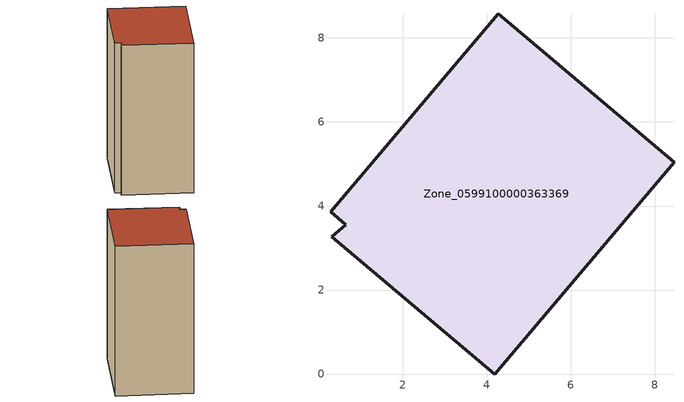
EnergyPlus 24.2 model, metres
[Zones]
Zone_0599100000363369
 floor ground (C_G): 0.31,3.27 0.65,3.56 0.28,3.86 4.27,8.57 8.46,5.04 4.18,0 z0.08
 wall outside (C_F): 8.46,5.04 4.27,8.57 0.28,3.86 0.65,3.56 0.31,3.27 4.18,0 8.46,5.04 z0.08:11.38
 roof outside (C_R): 0.65,3.56 0.31,3.27 4.18,0 8.46,5.04 4.27,8.57 0.28,3.86 z11.38
[BUILDING]
Pand.0599100000363369: North Axis=0; Terrain=City; Loads Convergence Tolerance Value=0.04; Temperature Convergence Tolerance Value=0.4; Solar Distribution=FullExterior; Maximum Number of Warmup Days=25; Minimum Number of Warmup Days=1
[Site:Location]
Rotterdam.The.Hague.AP_ZH_NLD Design_Conditions: Latitude=51.96; Longitude=4.45; Time Zone=1; Elevation=-4.5
[SITE:GROUNDTEMPERATURE:BUILDINGSURFACE]
18, 18, 18, 18, 18, 18, 18, 18, 18, 18, 18, 18
[MATERIAL] Thermal Absorptance=0.9; Solar Absorptance=0.7; Visible Absorptance=0.7
Name | Roughness | Thickness | Conductivity | Density | Specific Heat
G.TC.1992-2005 | MediumSmooth | 0.15 | 0.06 | 540 | 1210
F.TC.1992-2005 | Rough | 0.3 | 0.12 | 1920 | 840
R.TC.1992-2005 | MediumRough | 0.2 | 0.08 | 1500 | 1000
[CONSTRUCTION]
C_G: G.TC.1992-2005
C_F: F.TC.1992-2005
C_R: R.TC.1992-2005
[ZONE]
Zone_0599100000363369: Type=1; Multiplier=1; Ceiling Height=Autocalculate; Volume=Autocalculate; Floor Area=autocalculate; Part of Total Floor Area=Yes
[ZONEINFILTRATION:DESIGNFLOWRATE]
Infil_Zone_0599100000363369: Zone or ZoneList or Space or SpaceList=Zone_0599100000363369; Schedule=AlwaysOn; Design Flow Rate Calculation Method=Flow/Area; Flow Rate per Floor Area=0.0015; Constant Term Coefficient=1; Temperature Term Coefficient=0; Velocity Term Coefficient=0; Velocity Squared Term Coefficient=0
[HVACTEMPLATE:ZONE:IDEALLOADSAIRSYSTEM]
Zone_0599100000363369: Maximum Heating Supply Air Temperature=50; Minimum Cooling Supply Air Temperature=13; Maximum Heating Supply Air Humidity Ratio=0.0156; Minimum Cooling Supply Air Humidity Ratio=0.0077; Heating Limit=NoLimit; Cooling Limit=NoLimit; Dehumidification Control Type=ConstantSensibleHeatRatio; Cooling Sensible Heat Ratio=0.7; Dehumidification Setpoint=60; Humidification Control Type=None; Humidification Setpoint=30; Outdoor Air Method=None; Outdoor Air Flow Rate per Person=0.00944; Outdoor Air Flow Rate per Zone Floor Area=0; Outdoor Air Flow Rate per Zone=0; Demand Controlled Ventilation Type=None; Outdoor Air Economizer Type=NoEconomizer; Heat Recovery Type=None; Sensible Heat Recovery Effectiveness=0.7; Latent Heat Recovery Effectiveness=0.65
[ZONECONTROL:THERMOSTAT]
ThermostatControl_Zone_0599100000363369: Zone or ZoneList=Zone_0599100000363369; Control Type Schedule=DualSetpointControlType; Control 1=Thermostat_Zone_0599100000363369; Temperature Difference Between Cutout And Setpoint=0
[THERMOSTATSETPOINT:DUALSETPOINT]
Thermostat_Zone_0599100000363369: Heating Setpoint Temperature Schedule=HeatingSetpoint_Zone_0599100000363369; Cooling Setpoint Temperature Schedule=CoolingSetpoint_Zone_0599100000363369
[SCHEDULE:COMPACT]
HeatingSetpoint_Zone_0599100000363369: Through: 12/31, For: AllDays, Until: 24:00, 21
CoolingSetpoint_Zone_0599100000363369: Through: 12/31, For: AllDays, Until: 24:00, 24
DualSetpointControlType: Through: 12/31, For: AllDays, Until: 24:00, 4
AlwaysOn: Through: 12/31, For: AllDays, Until: 24:00, 1
